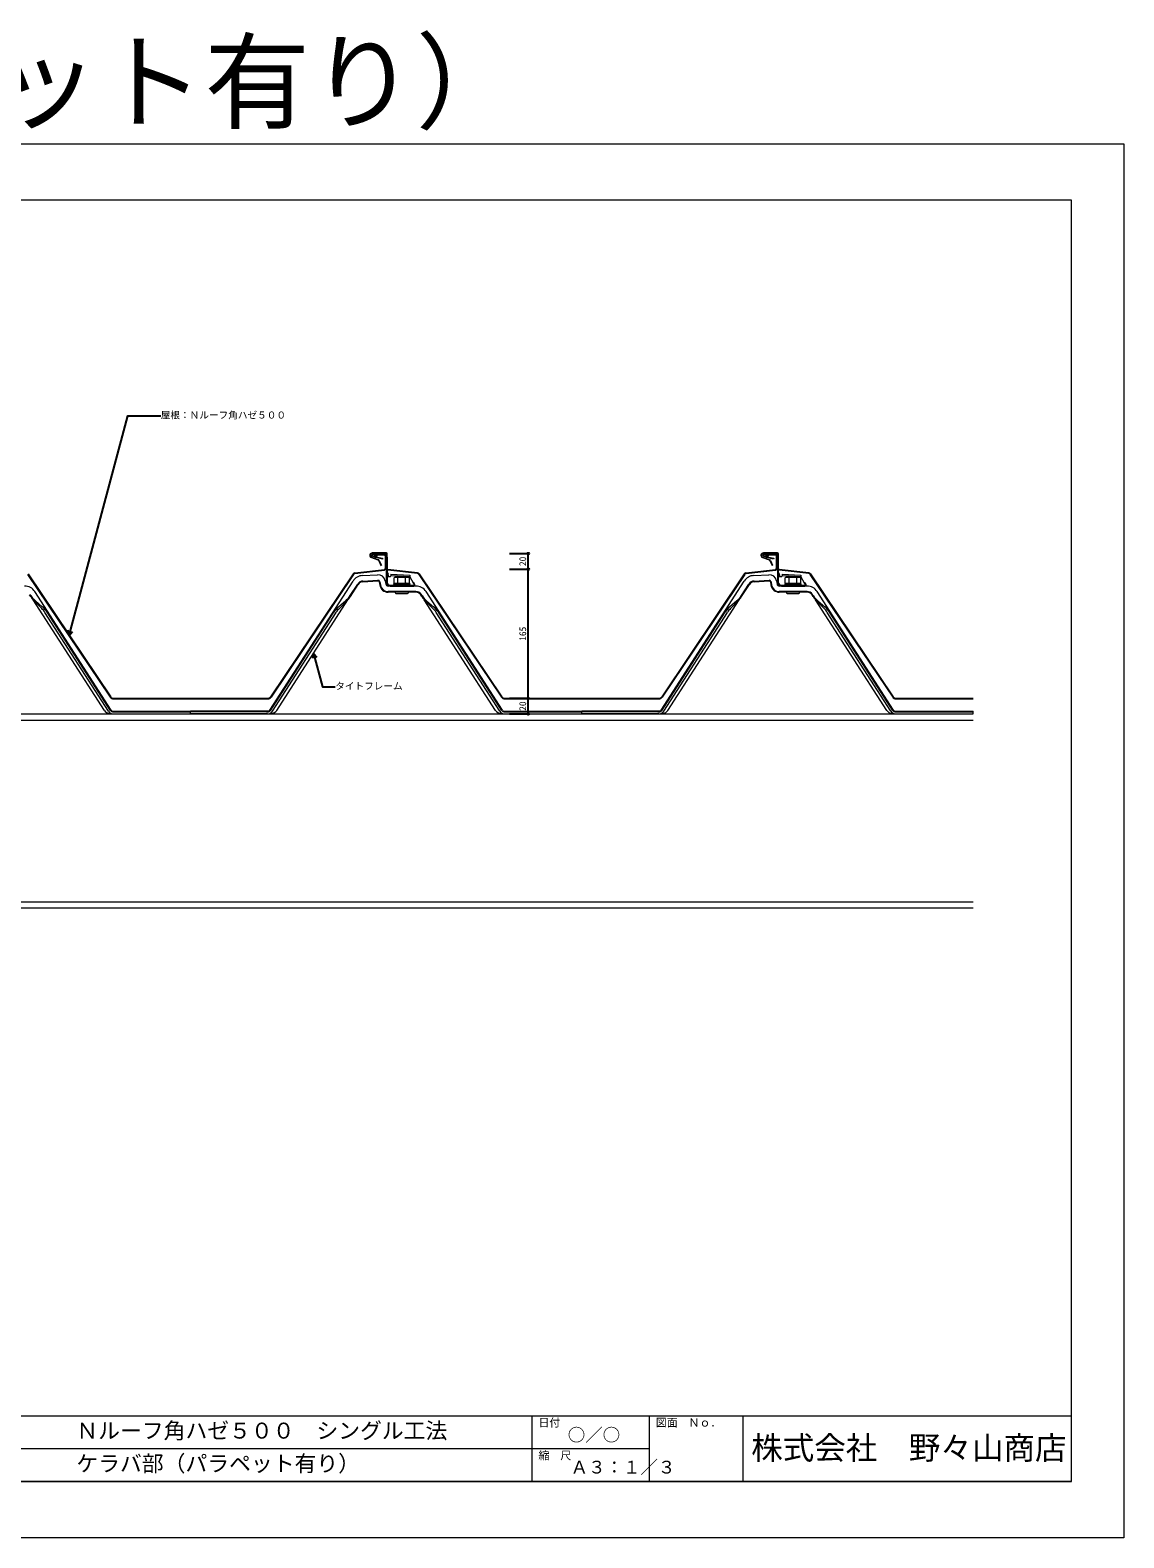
# Model space of a CAD drawing. Units: millimetres at full size, sheet at 1:3. Extents: x -1262 to 3778, y -891 to 1036.
# Drawn here: x 2381 to 3778, y -891 to 1036 of the extents above; entities that cross this region are included whole.
import ezdxf
from ezdxf.enums import TextEntityAlignment as Align

# ---------------------------------------------------------------- set-up
doc = ezdxf.new("R2010")
doc.units = ezdxf.units.MM
doc.header["$LTSCALE"] = 3
for name, color, linetype, lineweight in [('0-0_補助1', 4, 'Continuous', 5), ('0-4_寸法線1', 5, 'Continuous', 25), ('0-6_名称1', 5, 'Continuous', 25), ('0-B_屋根1', 6, 'Continuous', 20), ('2-A_タイトフレーム', 3, 'Continuous', 9), ('3-0_吊子', 7, 'Continuous', 5), ('4-2_H鋼1', 2, 'Continuous', 18), ('5-B_枠2', 4, 'Continuous', 5)]:
    doc.layers.add(name, color=color, linetype=linetype, lineweight=lineweight)
doc.layers.add('D-C_補助線1', color=4, linetype='Continuous')
doc.styles.add('Arial', font='')
doc.styles.add('ＭＳ ゴシック', font='')
doc.styles.get('Arial').set_extended_font_data('Arial')
doc.styles.get('ＭＳ ゴシック').set_extended_font_data('MS Gothic')

msp = doc.modelspace()

# ---------------------------------------------------------------- linework, layer by layer
at = {"layer": '0-0_補助1'}
for p, q in [((3711.647, -819), (3711.647, 819)), ((1325.353, -735), (3711.647, -735)), ((3021.647, -735), (3021.647, -819)), ((3171.647, -735), (3171.647, -819)), ((3291.647, -735), (3291.647, -819)), ((2199.7, -777), (3171.647, -777)), ((1325.353, -819), (3711.647, -819)), ((3711.647, -819), (1325.353, -819))]:
    msp.add_line(p, q, dxfattribs=at)
msp.add_lwpolyline([(3711.647, 819), (1325.353, 819), (1325.353, -819)], dxfattribs=at)
at = {"layer": '0-4_寸法線1'}
for p, q in [((2993.216, 367.211), (3017.216, 367.211)), ((3017.216, 347.211), (3017.216, 367.211)), ((2993.216, 347.211), (3017.216, 347.211)), ((2993.216, 347.211), (3017.216, 347.211)), ((3017.216, 182.211), (3017.216, 347.211)), ((2993.216, 182.211), (3017.216, 182.211)), ((2993.216, 182.211), (3017.216, 182.211)), ((3017.216, 162.211), (3017.216, 182.211)), ((2993.216, 162.211), (3017.216, 162.211))]:
    msp.add_line(p, q, dxfattribs=at)
for centre in [(3017.216, 367.211), (3017.216, 347.211), (3017.216, 347.211), (3017.216, 182.211), (3017.216, 182.211), (3017.216, 162.211)]:
    msp.add_circle(centre, 1.05, dxfattribs=at)
at = {"layer": '0-6_名称1'}
for p, q in [((2430.525, 262.569), (2429.18, 269.141)), ((2430.525, 262.569), (2434.975, 267.588)), ((2742.755, 239.579), (2741.41, 233.007)), ((2742.755, 239.579), (2747.206, 234.56))]:
    msp.add_line(p, q, dxfattribs=at)
for points in [[(2430.525, 262.569), (2505.696, 543.114), (2547.583, 543.114)], [(2742.755, 239.579), (2754.229, 196.758), (2770.588, 196.758)]]:
    msp.add_lwpolyline(points, dxfattribs=at)
at = {"layer": '0-B_屋根1'}
for p, q in [((2836.047, 368.011), (2817.847, 368.011)), ((2836.047, 367.211), (2817.847, 367.211)), ((2818.747, 367.211), (2833.247, 367.211)), ((2818.747, 366.411), (2833.247, 366.411)), ((2836.247, 347.929), (2836.247, 367.011)), ((2837.047, 347.929), (2837.047, 367.011)), ((3336.047, 368.011), (3317.847, 368.011)), ((3336.047, 367.211), (3317.847, 367.211)), ((3318.747, 367.211), (3333.247, 367.211)), ((3318.747, 366.411), (3333.247, 366.411)), ((3336.247, 347.929), (3336.247, 367.011)), ((3337.047, 347.929), (3337.047, 367.011)), ((2795.511, 342.376), (2833.367, 346.936)), ((2825.559, 358.606), (2816.01, 362.082)), ((2816.386, 362.797), (2825.833, 359.358)), ((2818.747, 364.475), (2823.747, 364.475)), ((2818.747, 363.675), (2823.747, 363.675)), ((2823.747, 364.475), (2823.747, 363.675)), ((2826.849, 358.427), (2829.632, 352.459)), ((2834.247, 365.411), (2834.247, 347.929)), ((2835.047, 365.411), (2835.047, 347.929)), ((2875.785, 342.375), (2837.927, 346.936)), ((3295.511, 342.376), (3333.367, 346.936)), ((3325.559, 358.606), (3316.01, 362.082)), ((3316.386, 362.797), (3325.833, 359.358)), ((3318.747, 364.475), (3323.747, 364.475)), ((3318.747, 363.675), (3323.747, 363.675)), ((3323.747, 364.475), (3323.747, 363.675)), ((3326.849, 358.427), (3329.632, 352.459)), ((3334.247, 365.411), (3334.247, 347.929)), ((3335.047, 365.411), (3335.047, 347.929)), ((3375.785, 342.375), (3337.927, 346.936)), ((2377.25, 340.626), (2483.061, 183.617)), ((2377.914, 341.073), (2483.724, 184.064)), ((2793.38, 341.071), (2687.837, 184.068)), ((2794.044, 340.624), (2688.501, 183.622)), ((2795.607, 341.581), (2833.367, 346.131)), ((2875.689, 341.581), (2837.832, 346.142)), ((2877.25, 340.626), (2983.061, 183.617)), ((2877.914, 341.073), (2983.724, 184.064)), ((3293.38, 341.071), (3187.837, 184.068)), ((3294.044, 340.624), (3188.501, 183.622)), ((3295.607, 341.581), (3333.367, 346.131)), ((3375.689, 341.581), (3337.832, 346.142)), ((3377.25, 340.626), (3483.061, 183.617)), ((3377.914, 341.073), (3483.724, 184.064)), ((2487.197, 181.411), (2684.361, 181.411)), ((2487.198, 182.211), (2684.361, 182.211)), ((2987.197, 181.411), (3184.361, 181.411)), ((2987.198, 182.211), (3184.361, 182.211)), ((3487.197, 181.411), (3585.779, 181.411)), ((3487.198, 182.211), (3585.779, 182.211))]:
    msp.add_line(p, q, dxfattribs=at)
for points in [[(2826.124, 358.089), (2828.907, 352.121), (2829.632, 352.459)], [(3326.124, 358.089), (3328.907, 352.121), (3329.632, 352.459)]]:
    msp.add_lwpolyline(points, dxfattribs=at)
for centre, radius, start, end in [((2817.847, 364.762), 3.249, 90, 235.57982), ((2817.847, 364.762), 2.449, 90.00009, 233.37631), ((2818.747, 365.443), 1.768, 90, 270), ((2818.747, 365.443), 0.968, 90, 270), ((2833.247, 365.411), 1.8, 0, 90), ((2833.247, 365.411), 1, 0, 90), ((2836.047, 367.011), 1, 0, 90), ((2836.047, 367.011), 0.2, 0, 90), ((3317.847, 364.762), 3.249, 90, 235.57982), ((3317.847, 364.762), 2.449, 90.00009, 233.37631), ((3318.747, 365.443), 1.768, 90, 270), ((3318.747, 365.443), 0.968, 90, 270), ((3333.247, 365.411), 1.8, 0, 90), ((3333.247, 365.411), 1, 0, 90), ((3336.047, 367.011), 1, 0, 90), ((3336.047, 367.011), 0.2, 0, 90), ((2825.217, 357.667), 1, 25, 70), ((2825.217, 357.667), 1.8, 25, 70), ((2833.247, 347.929), 1, 276.86999, 0), ((2833.247, 347.929), 1.8, 276.86999, 0), ((2838.047, 347.929), 1.8, 180, 263.13001), ((2838.047, 347.929), 1, 180, 263.13001), ((3325.217, 357.667), 1, 25, 70), ((3325.217, 357.667), 1.8, 25, 70), ((3333.247, 347.929), 1, 276.86999, 0), ((3333.247, 347.929), 1.8, 276.86999, 0), ((3338.047, 347.929), 1.8, 180, 263.13001), ((3338.047, 347.929), 1, 180, 263.13001), ((2795.87, 339.397), 3, 96.86999, 146.0895), ((2795.87, 339.397), 2.2, 96.86999, 146.0895), ((2875.426, 339.397), 2.2, 33.97654, 83.13001), ((2875.426, 339.397), 3, 33.97654, 83.13001), ((3295.87, 339.397), 3, 96.86999, 146.0895), ((3295.87, 339.397), 2.2, 96.86999, 146.0895), ((3375.426, 339.397), 2.2, 33.97654, 83.13001), ((3375.426, 339.397), 3, 33.97654, 83.13001), ((2487.207, 186.411), 5, 213.97654, 270.11492), ((2487.207, 186.411), 4.2, 213.97654, 270.11492), ((2684.351, 186.411), 4.2, 270.11492, 326.0895), ((2684.351, 186.411), 5, 270.11492, 326.0895), ((2987.207, 186.411), 5, 213.97654, 270.11492), ((2987.207, 186.411), 4.2, 213.97654, 270.11492), ((3184.351, 186.411), 4.2, 270.11492, 326.0895), ((3184.351, 186.411), 5, 270.11492, 326.0895), ((3487.207, 186.411), 5, 213.97654, 270.11492), ((3487.207, 186.411), 4.2, 213.97654, 270.11492)]:
    msp.add_arc(centre, radius, start, end, dxfattribs=at)
at = {"layer": '2-A_タイトフレーム'}
for p, q in [((2687.123, 167.005), (2793.351, 332.045)), ((2789.726, 313.391), (2799.277, 328.231)), ((2789.959, 312.174), (2799.996, 327.768)), ((2805.573, 339.135), (2824.633, 340.134)), ((2805.942, 332.097), (2825.002, 333.096)), ((2805.987, 331.243), (2825.046, 332.242)), ((2826.703, 330.924), (2827.427, 326.818)), ((2827.545, 331.073), (2828.269, 326.966)), ((2834.486, 332.297), (2835.21, 328.19)), ((3187.123, 167.005), (3293.351, 332.045)), ((3289.726, 313.391), (3299.277, 328.231)), ((3289.959, 312.174), (3299.996, 327.768)), ((3305.573, 339.135), (3324.633, 340.134)), ((3305.942, 332.097), (3325.002, 333.096)), ((3305.987, 331.243), (3325.046, 332.242)), ((3326.703, 330.924), (3327.427, 326.818)), ((3327.545, 331.073), (3328.269, 326.966)), ((3334.486, 332.297), (3335.21, 328.19)), ((2381.369, 312.121), (2379.952, 314.323)), ((2381.601, 313.34), (2380.671, 314.786)), ((2484.171, 167.005), (2386.597, 318.6)), ((2873.563, 325.711), (2838.164, 325.711)), ((2873.563, 318.663), (2838.164, 318.663)), ((2873.563, 317.808), (2838.164, 317.808)), ((2881.369, 312.121), (2879.952, 314.323)), ((2881.601, 313.34), (2880.671, 314.786)), ((2984.171, 167.005), (2886.597, 318.6)), ((3373.563, 325.711), (3338.164, 325.711)), ((3373.563, 318.663), (3338.164, 318.663)), ((3373.563, 317.808), (3338.164, 317.808)), ((3381.369, 312.121), (3379.952, 314.323)), ((3381.601, 313.34), (3380.671, 314.786)), ((3484.171, 167.005), (3386.597, 318.6)), ((2475.479, 166.652), (2384.434, 308.103)), ((2385.731, 306.734), (2395.446, 297.061)), ((2387.315, 306.812), (2396.204, 299.223)), ((2480.853, 165.652), (2399.504, 292.039)), ((2482.944, 167.005), (2402.429, 292.096)), ((2688.35, 167.005), (2768.864, 292.096)), ((2690.441, 165.652), (2771.789, 292.039)), ((2695.815, 166.652), (2786.86, 308.103)), ((2783.979, 306.812), (2775.09, 299.223)), ((2785.563, 306.734), (2775.848, 297.061)), ((2975.479, 166.652), (2884.434, 308.103)), ((2885.731, 306.734), (2895.446, 297.061)), ((2887.315, 306.812), (2896.204, 299.223)), ((2980.853, 165.652), (2899.504, 292.039)), ((2982.944, 167.005), (2902.429, 292.096)), ((3188.35, 167.005), (3268.864, 292.096)), ((3190.441, 165.652), (3271.789, 292.039)), ((3195.815, 166.652), (3286.86, 308.103)), ((3283.979, 306.812), (3275.09, 299.223)), ((3285.563, 306.734), (3275.848, 297.061)), ((3475.479, 166.652), (3384.434, 308.103)), ((3385.731, 306.734), (3395.446, 297.061)), ((3387.315, 306.812), (3396.204, 299.223)), ((3480.853, 165.652), (3399.504, 292.039)), ((3482.944, 167.005), (3402.429, 292.096)), ((2481.785, 163.211), (2483.418, 163.211)), ((2485.375, 165.711), (2585.779, 165.711)), ((2487.148, 164.711), (2585.779, 164.711)), ((2487.148, 162.211), (2585.779, 162.211)), ((2585.647, 162.211), (2585.647, 165.711)), ((2685.919, 165.711), (2585.647, 165.711)), ((2684.145, 164.711), (2585.647, 164.711)), ((2684.134, 162.211), (2585.647, 162.211)), ((2585.779, 162.211), (2585.779, 165.711)), ((2689.509, 163.211), (2687.876, 163.211)), ((2981.785, 163.211), (2983.418, 163.211)), ((2985.375, 165.711), (3085.779, 165.711)), ((2987.148, 164.711), (3085.779, 164.711)), ((2987.148, 162.211), (3085.779, 162.211)), ((3085.647, 162.211), (3085.647, 165.711)), ((3185.919, 165.711), (3085.647, 165.711)), ((3184.145, 164.711), (3085.647, 164.711)), ((3184.134, 162.211), (3085.647, 162.211)), ((3085.779, 162.211), (3085.779, 165.711)), ((3189.509, 163.211), (3187.876, 163.211)), ((3481.785, 163.211), (3483.418, 163.211)), ((3485.375, 165.711), (3585.779, 165.711)), ((3487.148, 164.711), (3585.779, 164.711)), ((3487.148, 162.211), (3585.779, 162.211)), ((3585.779, 162.211), (3585.779, 165.711))]:
    msp.add_line(p, q, dxfattribs=at)
for centre, radius, start, end in [((2806.385, 323.656), 15.5, 93, 147.23277), ((2806.385, 323.656), 8.452, 93, 147.23277), ((2806.385, 323.656), 7.597, 93, 147.23277), ((2825.13, 330.647), 9.5, 10, 93), ((2825.13, 330.647), 2.452, 10, 93), ((2825.13, 330.647), 1.597, 10, 93), ((2838.164, 328.711), 3, 190, 270), ((3306.385, 323.656), 15.5, 93, 147.23277), ((3306.385, 323.656), 8.452, 93, 147.23277), ((3306.385, 323.656), 7.597, 93, 147.23277), ((3325.13, 330.647), 9.5, 10, 93), ((3325.13, 330.647), 2.452, 10, 93), ((3325.13, 330.647), 1.597, 10, 93), ((3338.164, 328.711), 3, 190, 270), ((2373.563, 310.211), 15.5, 32.76723, 90), ((2408.663, 329.764), 32.5, 212.76723, 225.12245), ((2406.794, 329.628), 30, 212.76723, 229.50957), ((2764.499, 329.628), 30, 310.49043, 327.23277), ((2762.631, 329.764), 32.5, 314.87755, 327.23277), ((2838.164, 328.711), 10.903, 190, 270), ((2838.164, 328.711), 10.048, 190, 270), ((2873.563, 310.211), 15.5, 32.76723, 90), ((2873.563, 310.211), 8.452, 32.76723, 90), ((2873.563, 310.211), 7.597, 32.76723, 90), ((2908.663, 329.764), 32.5, 212.76723, 225.12245), ((2906.794, 329.628), 30, 212.76723, 229.50957), ((3264.499, 329.628), 30, 310.49043, 327.23277), ((3262.631, 329.764), 32.5, 314.87755, 327.23277), ((3338.164, 328.711), 10.903, 190, 270), ((3338.164, 328.711), 10.048, 190, 270), ((3373.563, 310.211), 15.5, 32.76723, 90), ((3373.563, 310.211), 8.452, 32.76723, 90), ((3373.563, 310.211), 7.597, 32.76723, 90), ((3408.663, 329.764), 32.5, 212.76723, 225.12245), ((3406.794, 329.628), 30, 212.76723, 229.50957), ((2374.278, 275.802), 30, 32.76723, 45.12245), ((2375.101, 274.506), 32.5, 32.76723, 49.50957), ((2796.193, 274.506), 32.5, 130.49043, 147.23277), ((2797.016, 275.802), 30, 134.87755, 147.23277), ((2874.278, 275.802), 30, 32.76723, 45.12245), ((2875.101, 274.506), 32.5, 32.76723, 49.50957), ((3296.193, 274.506), 32.5, 130.49043, 147.23277), ((3297.016, 275.802), 30, 134.87755, 147.23277), ((3374.278, 275.802), 30, 32.76723, 45.12245), ((3375.101, 274.506), 32.5, 32.76723, 49.50957), ((2481.785, 170.711), 7.5, 212.76723, 270), ((2487.16, 169.711), 7.5, 212.76723, 270), ((2487.148, 169.711), 5, 212.76723, 270), ((2488.375, 169.711), 5, 212.76723, 270), ((2682.919, 169.711), 5, 270, 327.23277), ((2684.134, 169.711), 7.5, 270, 327.23277), ((2684.145, 169.711), 5, 270, 327.23277), ((2689.509, 170.711), 7.5, 270, 327.23277), ((2981.785, 170.711), 7.5, 212.76723, 270), ((2987.16, 169.711), 7.5, 212.76723, 270), ((2987.148, 169.711), 5, 212.76723, 270), ((2988.375, 169.711), 5, 212.76723, 270), ((3182.919, 169.711), 5, 270, 327.23277), ((3184.134, 169.711), 7.5, 270, 327.23277), ((3184.145, 169.711), 5, 270, 327.23277), ((3189.509, 170.711), 7.5, 270, 327.23277), ((3481.785, 170.711), 7.5, 212.76723, 270), ((3487.16, 169.711), 7.5, 212.76723, 270), ((3487.148, 169.711), 5, 212.76723, 270), ((3488.375, 169.711), 5, 212.76723, 270)]:
    msp.add_arc(centre, radius, start, end, dxfattribs=at)
at = {"layer": '3-0_吊子'}
for p, q in [((2833.147, 366.211), (2822.724, 366.211)), ((3333.147, 366.211), (3322.724, 366.211)), ((2820.724, 364.121), (2820.724, 364.211)), ((2821.288, 362.721), (2821.192, 362.835)), ((2821.924, 364.011), (2821.924, 363.83)), ((2822.166, 363.541), (2821.924, 363.83)), ((2822.375, 362.057), (2822.53, 362.021)), ((2830.787, 360.139), (2822.53, 362.021)), ((2822.779, 363.195), (2831.054, 361.309)), ((2833.147, 365.011), (2822.924, 365.011)), ((2831.054, 361.309), (2830.787, 360.139)), ((2835.647, 362.511), (2835.647, 330.911)), ((2835.647, 359.338), (2836.847, 359.338)), ((2836.847, 362.528), (2836.847, 330.911)), ((3320.724, 364.121), (3320.724, 364.211)), ((3321.288, 362.721), (3321.192, 362.835)), ((3321.924, 364.011), (3321.924, 363.83)), ((3322.166, 363.541), (3321.924, 363.83)), ((3322.375, 362.057), (3322.53, 362.021)), ((3330.787, 360.139), (3322.53, 362.021)), ((3322.779, 363.195), (3331.054, 361.309)), ((3333.147, 365.011), (3322.924, 365.011)), ((3331.054, 361.309), (3330.787, 360.139)), ((3335.647, 362.511), (3335.647, 330.911)), ((3335.647, 359.338), (3336.847, 359.338)), ((3336.847, 362.528), (3336.847, 330.911)), ((2836.847, 343.711), (2838.13, 341.145)), ((2836.847, 337.711), (2840.737, 337.711)), ((2838.447, 339.803), (2838.447, 337.711)), ((2841.84, 340.649), (2841.736, 338.659)), ((2841.756, 339.052), (2865.723, 337.796)), ((2841.84, 340.649), (2865.807, 339.393)), ((2845.147, 328.702), (2850.22, 329.202)), ((2845.147, 328.702), (2845.326, 326.882)), ((2847.397, 337.211), (2845.832, 336.308)), ((2845.832, 329.211), (2845.832, 336.308)), ((2845.832, 329.211), (2865.462, 329.211)), ((2847.397, 337.211), (2863.897, 337.211)), ((2850.739, 329.211), (2850.739, 336.308)), ((2860.554, 329.211), (2860.554, 336.308)), ((2863.897, 337.211), (2865.462, 336.308)), ((2865.462, 329.211), (2865.462, 336.308)), ((2865.807, 339.393), (2865.723, 337.796)), ((2870.847, 328.511), (2865.723, 337.796)), ((2865.97, 326.911), (2866.147, 328.702)), ((2870.019, 330.011), (2870.047, 330.011)), ((2870.847, 328.511), (2870.847, 326.911)), ((2872.047, 328.011), (2872.047, 326.911)), ((3336.847, 343.711), (3338.13, 341.145)), ((3336.847, 337.711), (3340.737, 337.711)), ((3338.447, 339.803), (3338.447, 337.711)), ((3341.84, 340.649), (3341.736, 338.659)), ((3341.756, 339.052), (3365.723, 337.796)), ((3341.84, 340.649), (3365.807, 339.393)), ((3345.147, 328.702), (3350.22, 329.202)), ((3345.147, 328.702), (3345.326, 326.882)), ((3347.397, 337.211), (3345.832, 336.308)), ((3345.832, 329.211), (3345.832, 336.308)), ((3345.832, 329.211), (3365.462, 329.211)), ((3347.397, 337.211), (3363.897, 337.211)), ((3350.739, 329.211), (3350.739, 336.308)), ((3360.554, 329.211), (3360.554, 336.308)), ((3363.897, 337.211), (3365.462, 336.308)), ((3365.462, 329.211), (3365.462, 336.308)), ((3365.807, 339.393), (3365.723, 337.796)), ((3370.847, 328.511), (3365.723, 337.796)), ((3365.97, 326.911), (3366.147, 328.702)), ((3370.019, 330.011), (3370.047, 330.011)), ((3370.847, 328.511), (3370.847, 326.911)), ((3372.047, 328.011), (3372.047, 326.911)), ((2840.847, 326.911), (2870.847, 326.911)), ((2840.847, 325.711), (2870.847, 325.711)), ((2865.97, 326.911), (2845.326, 326.911)), ((2847.147, 317.808), (2847.147, 317.211)), ((2848.147, 316.211), (2863.147, 316.211)), ((2864.147, 317.808), (2864.147, 317.211)), ((3340.847, 326.911), (3370.847, 326.911)), ((3340.847, 325.711), (3370.847, 325.711)), ((3365.97, 326.911), (3345.326, 326.911)), ((3347.147, 317.808), (3347.147, 317.211)), ((3348.147, 316.211), (3363.147, 316.211)), ((3364.147, 317.808), (3364.147, 317.211))]:
    msp.add_line(p, q, dxfattribs=at)
for points in [[(2845.147, 328.702), (2866.147, 328.702), (2861.073, 329.202)], [(3345.147, 328.702), (3366.147, 328.702), (3361.073, 329.202)]]:
    msp.add_lwpolyline(points, dxfattribs=at)
for centre, radius, start, end in [((2822.724, 364.211), 2, 90, 180), ((2833.147, 362.511), 3.7, 0, 90), ((3322.724, 364.211), 2, 90, 180), ((3333.147, 362.511), 3.7, 0, 90), ((2822.724, 364.121), 2, 180, 220), ((2822.82, 364.007), 2, 220.00029, 257.15662), ((2822.924, 364.011), 1, 90, 180), ((2822.933, 364.184), 1, 220, 261.15659), ((2833.147, 362.511), 2.5, 0, 90), ((3322.724, 364.121), 2, 180, 220), ((3322.82, 364.007), 2, 220.00029, 257.15662), ((3322.924, 364.011), 1, 90, 180), ((3322.933, 364.184), 1, 220, 261.15659), ((3333.147, 362.511), 2.5, 0, 90), ((2840.847, 330.911), 5.2, 180, 270), ((2840.847, 330.911), 4, 180, 270), ((2835.447, 339.803), 3, 0, 26.56505), ((2840.737, 338.711), 1, 270, 357), ((2848.286, 332.058), 4.907, 59.99994, 120.00006), ((2850.397, 327.411), 1.8, 90, 95.62833), ((2855.647, 323.432), 13.779, 69.13594, 110.86406), ((2863.008, 332.058), 4.907, 59.99994, 120.00006), ((2860.897, 327.411), 1.8, 84.37167, 90), ((2870.047, 328.011), 2, 0, 90), ((3340.847, 330.911), 5.2, 180, 270), ((3340.847, 330.911), 4, 180, 270), ((3335.447, 339.803), 3, 0, 26.56505), ((3340.737, 338.711), 1, 270, 357), ((3348.286, 332.058), 4.907, 59.99994, 120.00006), ((3350.397, 327.411), 1.8, 90, 95.62833), ((3355.647, 323.432), 13.779, 69.13594, 110.86406), ((3363.008, 332.058), 4.907, 59.99994, 120.00006), ((3360.897, 327.411), 1.8, 84.37167, 90), ((3370.047, 328.011), 2, 0, 90), ((2848.147, 317.211), 1, 180, 270), ((2863.147, 317.211), 1, 270, 0), ((2870.847, 326.911), 1.2, 270, 0), ((3348.147, 317.211), 1, 180, 270), ((3363.147, 317.211), 1, 270, 0), ((3370.847, 326.911), 1.2, 270, 0)]:
    msp.add_arc(centre, radius, start, end, dxfattribs=at)
at = {"layer": '4-2_H鋼1'}
for p, q in [((2167.647, 162.211), (3585.779, 162.211)), ((2167.647, 154.211), (3585.779, 154.211)), ((1952.647, -77.789), (3585.779, -77.789)), ((1952.647, -85.789), (3585.779, -85.789))]:
    msp.add_line(p, q, dxfattribs=at)
at = {"layer": '5-B_枠2'}
msp.add_lwpolyline([(1258.5, 891), (3778.5, 891), (3778.5, -891), (1258.5, -891)], close=True, dxfattribs=at)

# ---------------------------------------------------------------- texts
at = {"layer": '0-0_補助1', "style": 'Arial'}
for s, height, p in [('Ｎルーフ角ハゼ５００\u3000シングル工法', 20.45, (2439.674, -770.295)), ('日付', 10.23, (3030.321, -751.913)), ('○／○', 16.36, (3067.769, -772.439)), ('図面\u3000Ｎｏ．', 10.23, (3180.321, -751.913)), ('株式会社\u3000野々山商店', 29.55, (3302.181, -799.551)), ('ケラバ部（パラペット有り）', 20.45, (2439.674, -812.295)), ('縮\u3000尺', 10.23, (3030.321, -793.913)), ('Ａ３：１／３', 16.36, (3071.481, -813.7))]:
    msp.add_text(s, height=height, dxfattribs=at).set_placement(p, align=Align.BOTTOM_LEFT)
at = {"layer": '0-4_寸法線1', "style": 'ＭＳ ゴシック'}
for s, p in [('20', (3017.216, 351.211)), ('165', (3017.216, 255.711)), ('20', (3017.216, 166.211))]:
    msp.add_text(s, height=8.798, rotation=90, dxfattribs=at).set_placement(p, align=Align.BOTTOM_LEFT)
at = {"layer": '0-6_名称1', "style": 'ＭＳ ゴシック'}
for s, p in [('屋根：Ｎルーフ角ハゼ５００\u3000', (2547.583, 537.114)), ('タイトフレーム', (2770.588, 190.758))]:
    msp.add_text(s, height=8.798, dxfattribs=at).set_placement(p, align=Align.BOTTOM_LEFT)
at = {"layer": 'D-C_補助線1', "style": 'ＭＳ ゴシック'}
msp.add_text('ケラバ部（パラペット有り）', height=98.97, dxfattribs=at).set_placement((1253.46, 891), align=Align.BOTTOM_LEFT)

doc.saveas('drawing.dxf')
